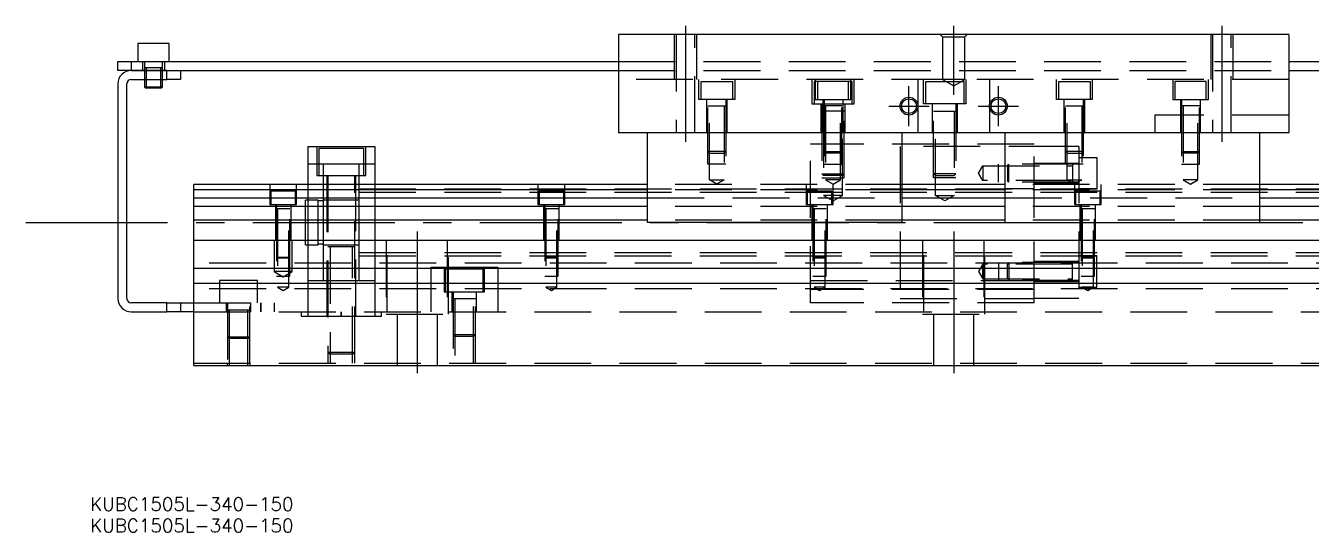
# Model space of a CAD drawing. Extents: x -21 to 543, y -285 to 112.
# Drawn here: x -20.6 to 267, y -284.5 to -171.2 of the extents above; entities that cross this region are included whole.
import ezdxf

# ---------------------------------------------------------------- set-up
doc = ezdxf.new("R2010")
doc.units = 0
doc.linetypes.add('CENTER', pattern=[50.8, 31.75, -6.35, 6.35, -6.35])
doc.linetypes.add('DASHED', pattern=[19.05, 12.7, -6.35])
doc.layers.get('0').update_dxf_attribs({"linetype": 'CONTINUOUS'})
doc.layers.add('CENTER', color=1, linetype='CENTER')
doc.styles.get("Standard").update_dxf_attribs({"font": 'txt.shx', "height": 3, "bigfont": 'bigfont.shx'})

# ---------------------------------------------------------------- blocks, each defined once
blk = doc.blocks.new('*U2')
at = {"color": 7, "linetype": 'CONTINUOUS'}
blk.add_text('KUBC1505L-340-150', height=3, dxfattribs=at).set_placement((-6.21, -279.72))
blk = doc.blocks.new('*U3')
at = {"color": 7, "linetype": 'CONTINUOUS'}
blk.add_text('KUBC1505L-340-150', height=3, dxfattribs=at).set_placement((-6.21, -284.53))

msp = doc.modelspace()

# ---------------------------------------------------------------- linework, layer by layer
at = {"color": 7, "linetype": 'CONTINUOUS'}
for p, q in [((11.5, -175.2), (4.5, -175.2)), ((4.5, -175.2), (4.5, -179.2)), ((11.5, -179.2), (11.5, -175.2)), ((112, -173.2), (112, -195.2)), ((262, -173.2), (112, -173.2)), ((262, -173.2), (262, -195.2)), ((0, -181.2), (0, -179.2)), ((0, -179.2), (3, -179.2)), ((3, -179.2), (3, -181.2)), ((3, -179.2), (112, -179.2)), ((262, -179.2), (371, -179.2)), ((3, -181.2), (0, -181.2)), ((3, -181.2), (11, -181.2)), ((11, -181.2), (3, -181.2)), ((3, -183.2), (11, -183.2)), ((6, -183.2), (6, -184.85)), ((6.35, -183.2), (6.35, -185.2)), ((9.65, -185.2), (9.65, -183.2)), ((10, -184.85), (10, -183.2)), ((11, -181.2), (112, -181.2)), ((11, -183.2), (11, -181.2)), ((14, -183.2), (11, -183.2)), ((14, -181.2), (14, -183.2)), ((262, -181.2), (363, -181.2)), ((0, -184.2), (0, -232.2)), ((2, -232.2), (2, -184.2)), ((6, -184.85), (10, -184.85)), ((6, -184.85), (6.35, -185.2)), ((9.65, -185.2), (6.35, -185.2)), ((9.65, -185.2), (10, -184.85)), ((262, -195.2), (112, -195.2)), ((118.5, -215.2), (118.5, -195.2)), ((175.5, -215.2), (175.5, -195.2)), ((198.5, -215.2), (198.5, -195.2)), ((255.5, -215.2), (255.5, -195.2)), ((42.5, -198.2), (57.5, -198.2)), ((42.5, -198.2), (42.5, -206.7)), ((57.5, -198.2), (57.5, -206.7)), ((118.5, -206.7), (17, -206.7)), ((17, -247.2), (17, -206.7)), ((198.5, -206.7), (175.5, -206.7)), ((357, -206.7), (255.5, -206.7)), ((118.5, -207.952272), (17, -207.952272)), ((17, -209.72668), (118.5, -209.72668)), ((198.5, -207.952272), (175.5, -207.952272)), ((175.5, -209.72668), (198.5, -209.72668)), ((357, -207.952272), (255.5, -207.952272)), ((255.5, -209.72668), (357, -209.72668)), ((118.5, -211.623076), (17, -211.623076)), ((198.5, -211.623076), (175.5, -211.623076)), ((357, -211.623076), (255.5, -211.623076)), ((118.5, -214.677372), (17, -214.677372)), ((175.5, -215.2), (118.5, -215.2)), ((198.5, -214.677372), (175.5, -214.677372)), ((198.5, -215.2), (255.5, -215.2)), ((357, -214.677372), (255.5, -214.677372)), ((17, -219.2), (357, -219.2)), ((53.000006, -220.7), (46.999994, -220.7)), ((53.000006, -220.7), (46.999994, -220.7)), ((357, -225.5), (17, -225.5)), ((357, -228.9), (17, -228.9)), ((11, -233.2), (3, -233.2)), ((3, -235.2), (11, -235.2)), ((11, -235.2), (11, -233.2)), ((11, -233.2), (14, -233.2)), ((14, -235.2), (11, -235.2)), ((14, -233.2), (14, -235.2)), ((14, -233.2), (17, -233.2)), ((17, -235.2), (14, -235.2)), ((17, -247.2), (357, -247.2))]:
    msp.add_line(p, q, dxfattribs=at)
at = {"color": 3, "linetype": 'DASHED'}
for p, q in [((124.500006, -173.2), (124.500006, -183.2)), ((124.9, -173.2), (124.9, -195.2)), ((129.1, -195.2), (129.1, -173.2)), ((129.499994, -183.2), (129.499994, -173.2)), ((184.5, -173.7), (184, -173.2)), ((184.5, -173.7), (184.5, -183.2)), ((184.5, -173.7), (189.5, -173.7)), ((189.5, -173.7), (190, -173.2)), ((189.5, -183.2), (189.5, -173.7)), ((244.500006, -173.2), (244.500006, -183.2)), ((244.9, -173.2), (244.9, -195.2)), ((249.1, -195.2), (249.1, -173.2)), ((249.499994, -183.2), (249.499994, -173.2)), ((5.5, -179.2), (5.5, -181.2)), ((6, -179.2), (6, -183.2)), ((9.783332, -180.6), (6.216708, -180.6)), ((6.35, -180.6), (6.35, -183.2)), ((9.65, -183.2), (9.65, -180.6)), ((10, -183.2), (10, -179.2)), ((10.5, -181.2), (10.5, -179.2)), ((112, -179.2), (262, -179.2)), ((112, -181.2), (262, -181.2)), ((262, -183.2), (112, -183.2)), ((130, -187.7), (130, -183.2)), ((130.5, -183.7), (137.5, -183.7)), ((130.5, -187.7), (130.5, -183.7)), ((137.5, -183.7), (137.5, -187.7)), ((138, -183.2), (138, -187.7)), ((155.25, -183.2), (155.25, -188.7)), ((156.5, -183.7), (155.75, -183.7)), ((155.75, -183.7), (155.75, -188.7)), ((156, -183.2), (156, -187.7)), ((163.5, -183.7), (156.5, -183.7)), ((156.5, -183.7), (156.5, -187.7)), ((163.5, -183.7), (156.5, -183.7)), ((163.5, -187.7), (163.5, -183.7)), ((164.25, -183.7), (163.5, -183.7)), ((164, -187.7), (164, -183.2)), ((164.25, -188.7), (164.25, -183.7)), ((164.75, -188.7), (164.75, -183.2)), ((179, -183.2), (179, -195.2)), ((180.25, -188.7), (180.25, -183.2)), ((180.75, -183.7), (181.5, -183.7)), ((180.75, -188.7), (180.75, -183.7)), ((181.5, -183.7), (188.5, -183.7)), ((189.5, -183.2), (184.5, -183.2)), ((184.5, -183.2), (187, -184.643376)), ((187, -184.643376), (189.5, -183.2)), ((188.5, -183.7), (189.25, -183.7)), ((189.25, -183.7), (189.25, -188.7)), ((189.75, -183.2), (189.75, -188.7)), ((195, -183.2), (195, -195.2)), ((210, -187.7), (210, -183.2)), ((210.5, -183.7), (217.5, -183.7)), ((210.5, -187.7), (210.5, -183.7)), ((217.5, -183.7), (217.5, -187.7)), ((218, -183.2), (218, -187.7)), ((236, -183.2), (236, -187.7)), ((243.5, -183.7), (236.5, -183.7)), ((236.5, -183.7), (236.5, -187.7)), ((243.5, -187.7), (243.5, -183.7)), ((244, -187.7), (244, -183.2)), ((138, -187.7), (130, -187.7)), ((131.75, -195.2), (131.75, -187.7)), ((132.000006, -202.2), (131.999986, -187.7)), ((131.999994, -189.1), (136.000006, -189.1)), ((132.35, -205.7), (132.35, -189.1)), ((135.65, -189.1), (135.65, -205.7)), ((136.000014, -187.7), (135.999994, -202.2)), ((136.25, -187.7), (136.25, -195.2)), ((155.25, -188.7), (164.75, -188.7)), ((156, -187.7), (164, -187.7)), ((157.25, -188.7), (157.25, -195.2)), ((157.500006, -188.7), (157.500006, -205.2)), ((157.75, -187.7), (157.75, -195.2)), ((157.999986, -187.7), (158.000006, -202.2)), ((162.000006, -189.1), (157.999994, -189.1)), ((158.35, -189.1), (158.35, -205.7)), ((161.65, -205.7), (161.65, -189.1)), ((161.999994, -202.2), (162.000014, -187.7)), ((162.25, -195.2), (162.25, -187.7)), ((162.499994, -205.2), (162.499994, -188.7)), ((162.75, -195.2), (162.75, -188.7)), ((189.75, -188.7), (180.25, -188.7)), ((182.25, -195.2), (182.25, -188.7)), ((182.500006, -205.2), (182.500006, -188.7)), ((187.499994, -188.7), (187.499994, -205.2)), ((187.75, -188.7), (187.75, -195.2)), ((218, -187.7), (210, -187.7)), ((211.75, -195.2), (211.75, -187.7)), ((212.000006, -202.2), (211.999986, -187.7)), ((211.999994, -189.1), (216.000006, -189.1)), ((212.35, -205.7), (212.35, -189.1)), ((215.65, -189.1), (215.65, -205.7)), ((216.000014, -187.7), (215.999994, -202.2)), ((216.25, -187.7), (216.25, -195.2)), ((236, -187.7), (244, -187.7)), ((237.75, -187.7), (237.75, -195.2)), ((237.999986, -187.7), (238.000006, -202.2)), ((242.000006, -189.1), (237.999994, -189.1)), ((238.35, -189.1), (238.35, -205.7)), ((241.65, -205.7), (241.65, -189.1)), ((241.999994, -202.2), (242.000014, -187.7)), ((242.25, -195.2), (242.25, -187.7)), ((162.500006, -190.3), (157.499994, -190.3)), ((157.9, -190.3), (157.9, -209.2)), ((162.1, -209.2), (162.1, -190.3)), ((182.499994, -190.3), (187.500006, -190.3)), ((182.9, -209.2), (182.9, -190.3)), ((187.1, -190.3), (187.1, -209.2)), ((232, -191.2), (232, -195.2)), ((262, -191.2), (232, -191.2)), ((155, -233.2), (155, -195.2)), ((205, -233.2), (205, -195.2)), ((44.5, -198.2), (44.5, -204.7)), ((55.5, -204.7), (55.5, -198.2)), ((205, -197.7), (155, -197.7)), ((212, -198.2), (175, -198.2)), ((175, -198.2), (175, -232.2)), ((205, -232.2), (205, -198.2)), ((212.35, -198.2), (212, -198.2)), ((215, -198.2), (212.35, -198.2)), ((215, -198.2), (215, -232.2)), ((55, -198.7), (45, -198.7)), ((45, -198.7), (45, -204.7)), ((55, -204.7), (55, -198.7)), ((136, -199.35), (132, -199.35)), ((132.35, -199.7), (132, -199.35)), ((132.35, -199.7), (135.65, -199.7)), ((136, -199.35), (135.65, -199.7)), ((158, -199.35), (162, -199.35)), ((158, -199.35), (158.35, -199.7)), ((161.65, -199.7), (158.35, -199.7)), ((161.65, -199.7), (162, -199.35)), ((216, -199.35), (212, -199.35)), ((212.35, -199.7), (212, -199.35)), ((212.35, -199.7), (215.65, -199.7)), ((215, -200.7), (219, -200.7)), ((216, -199.35), (215.65, -199.7)), ((219, -200.7), (219, -207.7)), ((238, -199.35), (242, -199.35)), ((238, -199.35), (238.35, -199.7)), ((241.65, -199.7), (238.35, -199.7)), ((241.65, -199.7), (242, -199.35)), ((46, -202.2), (42.5, -202.2)), ((46, -204.7), (46, -202.2)), ((54, -202.2), (46, -202.2)), ((54, -204.7), (54, -202.2)), ((57.5, -202.2), (54, -202.2)), ((135.999994, -202.2), (132.000006, -202.2)), ((158.000006, -202.2), (161.999994, -202.2)), ((192.547372, -204.2), (193.5, -202.55)), ((193.5, -205.85), (192.547372, -204.2)), ((193.5, -202.55), (193.5, -205.85)), ((193.5, -202.55), (213.6, -202.55)), ((215, -202.199975), (197, -202.200006)), ((197, -206.199994), (197, -202.200006)), ((199, -202.55), (199.35, -202.2)), ((199, -202.55), (199, -204.9)), ((199.35, -204.9), (199.35, -202.2)), ((205, -201.95), (215, -201.95)), ((215.999994, -202.2), (212.000006, -202.2)), ((213.6, -202.199994), (213.6, -206.200006)), ((238.000006, -202.2), (241.999994, -202.2)), ((34, -206.7), (34, -211.2)), ((40, -211.2), (40, -206.7)), ((42.5, -206.7), (42.5, -219.2)), ((44.5, -204.7), (55.5, -204.7)), ((46, -206.7), (46, -204.7)), ((46, -215.2), (46, -206.7)), ((46.75, -204.7), (46.75, -236.2)), ((46.999939, -204.7), (47.000006, -246.7)), ((52.999994, -246.7), (53.000061, -204.7)), ((53.25, -236.2), (53.25, -204.7)), ((54, -206.7), (54, -204.7)), ((54, -215.2), (54, -206.7)), ((57.5, -206.7), (57.5, -219.2)), ((94, -206.7), (94, -211.2)), ((100, -211.2), (100, -206.7)), ((175.5, -206.7), (118.5, -206.7)), ((132.35, -205.7), (135.65, -205.7)), ((134, -206.652628), (132.35, -205.7)), ((135.65, -205.7), (134, -206.652628)), ((154, -206.7), (154, -211.2)), ((157.5, -204.3), (162.5, -204.3)), ((157.5, -204.3), (157.9, -204.7)), ((157.500006, -205.2), (162.499994, -205.2)), ((162.1, -204.7), (157.9, -204.7)), ((161.65, -205.7), (158.35, -205.7)), ((158.35, -205.7), (160, -206.652628)), ((160, -206.652628), (161.65, -205.7)), ((160, -211.2), (160, -206.7)), ((162.1, -204.7), (162.5, -204.3)), ((187.5, -204.3), (182.5, -204.3)), ((182.9, -204.7), (182.5, -204.3)), ((187.499994, -205.2), (182.500006, -205.2)), ((182.9, -204.7), (187.1, -204.7)), ((187.5, -204.3), (187.1, -204.7)), ((213.6, -205.85), (193.5, -205.85)), ((215, -206.200025), (197, -206.199994)), ((255.5, -206.7), (198.5, -206.7)), ((199, -204.9), (199, -205.85)), ((199.35, -206.2), (199, -205.85)), ((199.35, -206.2), (199.35, -204.9)), ((215, -206.45), (205, -206.45)), ((212.35, -205.7), (215.65, -205.7)), ((214, -206.652628), (212.35, -205.7)), ((215.65, -205.7), (214, -206.652628)), ((214, -206.7), (214, -211.2)), ((220, -211.2), (220, -206.7)), ((241.65, -205.7), (238.35, -205.7)), ((238.35, -205.7), (240, -206.652628)), ((240, -206.652628), (241.65, -205.7)), ((39.75, -208.2), (34.25, -208.2)), ((34.25, -208.2), (34.25, -211.2)), ((39.75, -211.2), (39.75, -208.2)), ((54, -207.699332), (307.005, -207.699332)), ((54, -208.449332), (307, -208.449332)), ((99.75, -208.2), (94.25, -208.2)), ((94.25, -208.2), (94.25, -211.2)), ((99.75, -211.2), (99.75, -208.2)), ((175.5, -207.952272), (118.5, -207.952272)), ((118.5, -209.72668), (175.5, -209.72668)), ((159.75, -208.2), (154.25, -208.2)), ((154.25, -208.2), (154.25, -211.2)), ((162.1, -209.2), (157.9, -209.2)), ((157.9, -209.2), (160, -210.412436)), ((159.75, -211.2), (159.75, -208.2)), ((160, -210.412436), (162.1, -209.2)), ((182.9, -209.2), (187.1, -209.2)), ((185, -210.412436), (182.9, -209.2)), ((187.1, -209.2), (185, -210.412436)), ((205, -207.700006), (198.5, -207.700006)), ((255.5, -207.952272), (198.5, -207.952272)), ((198.5, -209.72668), (255.5, -209.72668)), ((219.75, -208.2), (214.25, -208.2)), ((214.25, -208.2), (214.25, -211.2)), ((215, -207.7), (219, -207.7)), ((219, -207.7), (215, -207.7)), ((219.75, -211.2), (219.75, -208.2)), ((34, -211.2), (40, -211.2)), ((35.25, -211.2), (35.25, -219.2)), ((38.500006, -212.2), (35.499994, -212.2)), ((35.500006, -211.2), (35.500006, -227.2)), ((35.75, -212.2), (35.75, -229.7)), ((38.25, -229.7), (38.25, -212.2)), ((38.499994, -227.2), (38.499994, -211.2)), ((38.75, -219.2), (38.75, -211.2)), ((42, -215.2), (42, -210.2)), ((42.5, -210.2), (42, -210.2)), ((44.85, -210.2), (42.5, -210.2)), ((44.85, -215.2), (44.85, -210.2)), ((46, -210.4), (44.85, -210.4)), ((47, -210.2), (46, -210.2)), ((53, -210.2), (47, -210.2)), ((54, -210.2), (53, -210.2)), ((94, -211.2), (100, -211.2)), ((95.25, -211.2), (95.25, -219.2)), ((98.500006, -212.2), (95.499994, -212.2)), ((95.500006, -211.2), (95.500006, -227.2)), ((95.75, -212.2), (95.75, -229.7)), ((98.25, -229.7), (98.25, -212.2)), ((98.499994, -227.2), (98.499994, -211.2)), ((98.75, -219.2), (98.75, -211.2)), ((175.5, -211.623076), (118.5, -211.623076)), ((154, -211.2), (160, -211.2)), ((155.25, -211.2), (155.25, -219.2)), ((158.500006, -212.2), (155.499994, -212.2)), ((155.500006, -211.2), (155.500006, -227.2)), ((155.75, -212.2), (155.75, -229.7)), ((158.25, -229.7), (158.25, -212.2)), ((158.499994, -227.2), (158.499994, -211.2)), ((158.75, -219.2), (158.75, -211.2)), ((255.5, -211.623076), (198.5, -211.623076)), ((214, -211.2), (220, -211.2)), ((215.25, -211.2), (215.25, -219.2)), ((218.500006, -212.2), (215.499994, -212.2)), ((215.500006, -211.2), (215.500006, -227.2)), ((215.75, -212.2), (215.75, -229.7)), ((218.25, -229.7), (218.25, -212.2)), ((218.499994, -227.2), (218.499994, -211.2)), ((218.75, -219.2), (218.75, -211.2)), ((42, -219.2), (42, -215.2)), ((44.85, -219.2), (44.85, -215.2)), ((46, -219.2), (46, -215.2)), ((54, -219.2), (54, -215.2)), ((175.5, -214.677372), (118.5, -214.677372)), ((255.5, -214.677372), (198.5, -214.677372)), ((35, -219.2), (35, -226.2)), ((39, -226.2), (39, -219.2)), ((42, -220.2), (42, -219.2)), ((42, -220.2), (42.5, -220.2)), ((42.5, -219.2), (42.5, -225.5)), ((42.5, -220.2), (44.85, -220.2)), ((44.85, -220.2), (44.85, -219.2)), ((44.85, -220), (46, -220)), ((46, -225.5), (46, -219.2)), ((46, -220.2), (47, -220.2)), ((47, -220.2), (53, -220.2)), ((47.5, -220.7), (47.5, -246.7)), ((52.5, -246.7), (52.5, -220.7)), ((53, -220.2), (54, -220.2)), ((54, -225.5), (54, -219.2)), ((57.5, -219.2), (57.5, -225.5)), ((60, -219.2), (60, -235.7)), ((60.291796, -235.2), (60.291796, -219.2)), ((73.708204, -219.2), (73.708204, -235.2)), ((74, -235.7), (74, -219.2)), ((180, -219.2), (180, -235.7)), ((180.291796, -235.2), (180.291796, -219.2)), ((193.708204, -219.2), (193.708204, -235.2)), ((194, -235.7), (194, -219.2)), ((35.5, -222.95), (38.5, -222.95)), ((35.5, -222.95), (35.75, -223.2)), ((38.25, -223.2), (35.75, -223.2)), ((38.25, -223.2), (38.5, -222.95)), ((54, -221.95), (307, -221.95)), ((54, -222.7), (307.005, -222.7)), ((95.5, -222.95), (98.5, -222.95)), ((95.5, -222.95), (95.75, -223.2)), ((98.25, -223.2), (95.75, -223.2)), ((98.25, -223.2), (98.5, -222.95)), ((155.5, -222.95), (158.5, -222.95)), ((155.5, -222.95), (155.75, -223.2)), ((158.25, -223.2), (155.75, -223.2)), ((158.25, -223.2), (158.5, -222.95)), ((215, -224.199975), (197, -224.200006)), ((197, -224.200006), (197, -228.199994)), ((199.35, -224.2), (199, -224.55)), ((199.35, -224.2), (199.35, -225.5)), ((215, -223.95), (205, -223.95)), ((213.6, -228.200006), (213.6, -224.199994)), ((219, -222.7), (215, -222.7)), ((215.5, -222.95), (218.5, -222.95)), ((215.5, -222.95), (215.75, -223.2)), ((218.25, -223.2), (215.75, -223.2)), ((218.25, -223.2), (218.5, -222.95)), ((219, -229.7), (219, -222.7)), ((357, -224.35), (17, -224.35)), ((39, -226.2), (35, -226.2)), ((35, -226.2), (37, -227.3547)), ((35.500006, -227.2), (38.499994, -227.2)), ((37, -227.3547), (39, -226.2)), ((42.5, -225.5), (42.5, -228.9)), ((46, -228.2), (46, -225.5)), ((54, -228.2), (54, -225.5)), ((57.5, -225.5), (57.5, -228.9)), ((70, -225.2), (70, -225.5)), ((70, -225.2), (73.708204, -225.2)), ((70, -225.5), (70, -228.9)), ((73, -225.2), (73, -230.7)), ((73.708204, -225.7), (73.25, -225.7)), ((73.25, -225.7), (73.25, -228.9)), ((73.708204, -225.2), (85, -225.2)), ((81.75, -225.7), (73.708204, -225.7)), ((81.75, -228.9), (81.75, -225.7)), ((82, -230.7), (82, -225.2)), ((85, -225.2), (85, -225.5)), ((85, -225.5), (85, -228.9)), ((95.500006, -227.2), (98.499994, -227.2)), ((155.500006, -227.2), (158.499994, -227.2)), ((193.5, -224.55), (192.547372, -226.2)), ((192.547372, -226.2), (193.5, -227.85)), ((193.5, -227.85), (193.5, -224.55)), ((213.6, -224.55), (193.5, -224.55)), ((199, -225.5), (199, -224.55)), ((199, -227.85), (199, -225.5)), ((199.35, -225.5), (199.35, -228.2)), ((215.500006, -227.2), (218.499994, -227.2)), ((357, -230.05), (17, -230.05)), ((31.25, -228.2), (22.75, -228.2)), ((22.75, -228.2), (22.75, -228.9)), ((22.75, -228.9), (22.75, -233.2)), ((31.25, -228.9), (31.25, -228.2)), ((31.25, -233.2), (31.25, -228.9)), ((38.25, -229.7), (35.75, -229.7)), ((35.75, -229.7), (37, -230.421688)), ((37, -230.421688), (38.25, -229.7)), ((42.5, -228.2), (46, -228.2)), ((42.5, -228.9), (42.5, -236.2)), ((46, -228.2), (47, -228.2)), ((47, -228.2), (47.5, -228.2)), ((47.5, -228.2), (52.5, -228.2)), ((52.5, -228.2), (53, -228.2)), ((53, -228.2), (54, -228.2)), ((54, -228.2), (57.5, -228.2)), ((57.5, -228.9), (57.5, -236.2)), ((70, -228.9), (70, -235.2)), ((73.25, -228.9), (73.25, -230.7)), ((81.75, -230.7), (81.75, -228.9)), ((85, -228.9), (85, -235.2)), ((98.25, -229.7), (95.75, -229.7)), ((95.75, -229.7), (97, -230.421688)), ((97, -230.421688), (98.25, -229.7)), ((155, -228.2), (205, -228.2)), ((158.25, -229.7), (155.75, -229.7)), ((155.75, -229.7), (157, -230.421688)), ((157, -230.421688), (158.25, -229.7)), ((193.5, -227.85), (213.6, -227.85)), ((215, -228.200025), (197, -228.199994)), ((199, -227.85), (199.35, -228.2)), ((205, -228.45), (215, -228.45)), ((215, -229.7), (219, -229.7)), ((218.25, -229.7), (215.75, -229.7)), ((215.75, -229.7), (217, -230.421688)), ((217, -230.421688), (218.25, -229.7)), ((73, -230.7), (82, -230.7)), ((74.75, -230.7), (74.75, -235.2)), ((80.000006, -232.3), (74.999994, -232.3)), ((75.000006, -230.7), (75.000006, -246.7)), ((75.4, -232.3), (75.4, -246.7)), ((79.6, -246.7), (79.6, -232.3)), ((79.999994, -246.7), (79.999994, -230.7)), ((80.25, -235.2), (80.25, -230.7)), ((205, -230.208332), (155, -230.208332)), ((175, -232.2), (205, -232.2)), ((215, -232.2), (205, -232.2)), ((17, -233.2), (35, -233.2)), ((17, -235.2), (357, -235.2)), ((24.25, -233.2), (24.25, -235.2)), ((24.5, -233.2), (24.5, -246.7)), ((29.5, -234.8), (24.5, -234.8)), ((24.9, -234.8), (24.9, -246.7)), ((29.1, -246.7), (29.1, -234.8)), ((29.5, -246.7), (29.5, -233.2)), ((29.75, -235.2), (29.75, -233.2)), ((32, -235.2), (32, -233.2)), ((32, -233.2), (32, -235.2)), ((35, -233.2), (35, -235.2)), ((41, -235.2), (41, -236.2)), ((50, -235.2), (50, -236.2)), ((50, -236.2), (50, -235.2)), ((59, -236.2), (59, -235.2)), ((60, -235.7), (74, -235.7)), ((62.5, -235.7), (62.5, -247.2)), ((71.5, -247.2), (71.5, -235.7)), ((205, -233.2), (155, -233.2)), ((180, -235.7), (194, -235.7)), ((182.5, -235.7), (182.5, -247.2)), ((191.5, -247.2), (191.5, -235.7)), ((41, -236.2), (50, -236.2)), ((50, -236.2), (59, -236.2)), ((24.5, -240.8), (29.5, -240.8)), ((24.5, -240.8), (24.9, -241.2)), ((29.1, -241.2), (24.9, -241.2)), ((29.1, -241.2), (29.5, -240.8)), ((75, -240.3), (80, -240.3)), ((75, -240.3), (75.4, -240.7)), ((79.6, -240.7), (75.4, -240.7)), ((79.6, -240.7), (80, -240.3)), ((47, -244.2), (53, -244.2)), ((47, -244.2), (47.5, -244.7)), ((52.5, -244.7), (53, -244.2)), ((17, -246.7), (357, -246.7)), ((24.500006, -247.2), (24.500006, -246.7)), ((24.9, -246.7), (24.9, -247.2)), ((29.1, -247.2), (29.1, -246.7)), ((29.499994, -246.7), (29.499994, -247.2)), ((52.5, -244.7), (47.5, -244.7))]:
    msp.add_line(p, q, dxfattribs=at)
at = {"color": 3, "linetype": 'CONTINUOUS'}
for centre in [(177, -189.2), (197, -189.2)]:
    msp.add_circle(centre, 2, dxfattribs=at)
at = {"color": 7, "linetype": 'CONTINUOUS'}
for centre in [(177, -189.2), (197, -189.2)]:
    msp.add_circle(centre, 1.65, dxfattribs=at)
for centre, radius, start, end in [((3, -184.2), 3, 90, 180), ((3, -184.2), 1, 90, 180), ((3, -232.2), 3, 180, 270), ((3, -232.2), 1, 180, 270)]:
    msp.add_arc(centre, radius, start, end, dxfattribs=at)
at = {"layer": 'CENTER', "color": 1, "linetype": 'CENTER'}
for p, q in [((127, -171.2), (127, -197.2)), ((187, -186.643376), (187, -171.2)), ((247, -171.2), (247, -197.2)), ((177, -193.7), (177, -184.7)), ((197, -193.7), (197, -184.7)), ((172.5, -189.2), (181.5, -189.2)), ((192.5, -189.2), (201.5, -189.2)), ((-20.607194, -215.2), (407.569477, -215.2)), ((67, -217.2), (67, -249.2)), ((187, -217.2), (187, -249.2))]:
    msp.add_line(p, q, dxfattribs=at)

# ---------------------------------------------------------------- block references
at = {"color": 7, "linetype": 'CONTINUOUS'}
for name in ['*U2', '*U3']:
    msp.add_blockref(name, (0, 0), dxfattribs=at)

doc.saveas('drawing.dxf')
